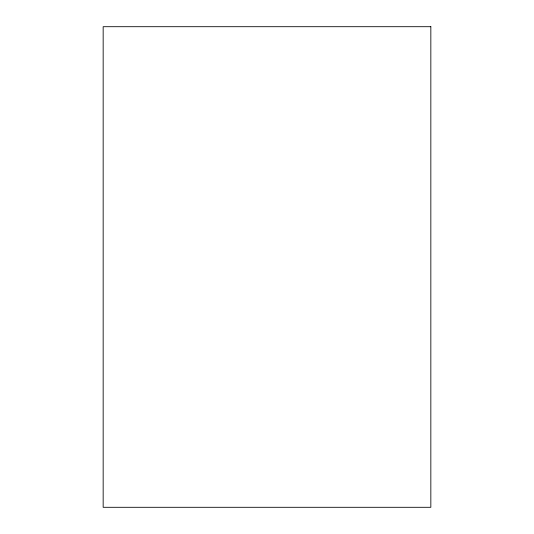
<?xml version="1.0" encoding="UTF-8"?>
<svg xmlns="http://www.w3.org/2000/svg" width="534" height="534" viewBox="0 0 534 534"><rect width="100%" height="100%" fill="white"/><g stroke="black" fill="none" stroke-linecap="round" stroke-linejoin="round"><path stroke-width="0.8" d="M430.838 26.7L103.162 26.7L103.162 507.3L430.838 507.3L430.838 26.7"/></g></svg>
